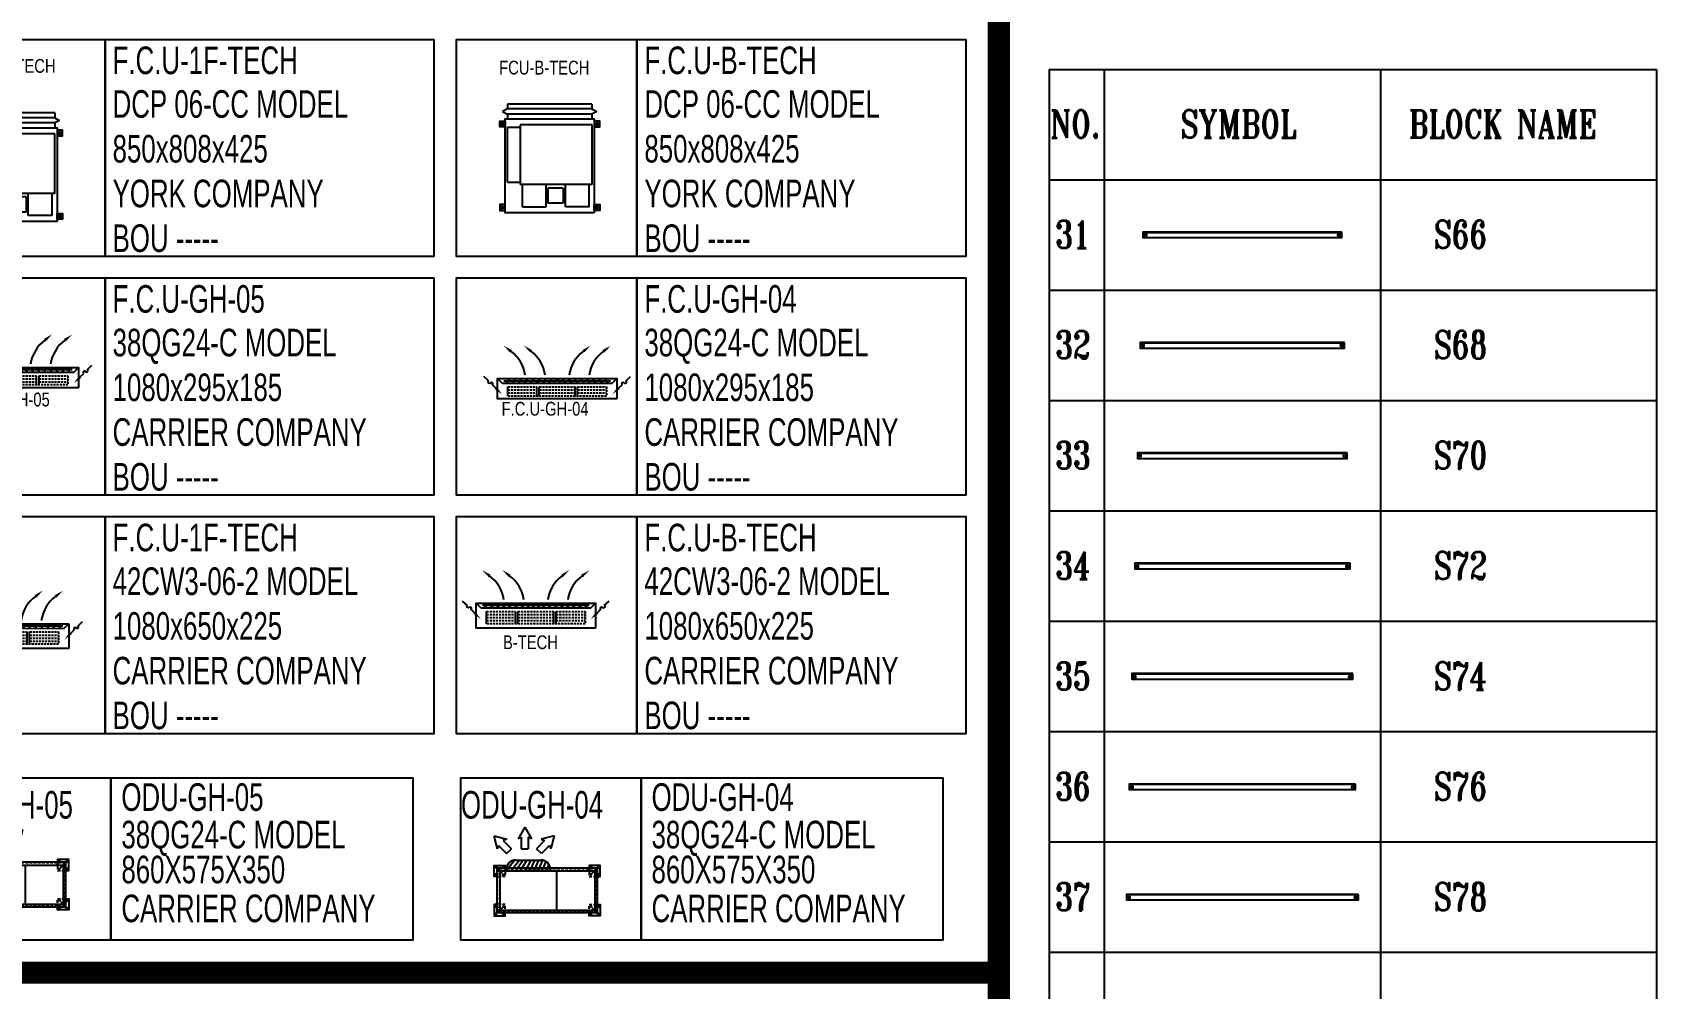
# Model space of a CAD drawing. Header units: millimetres. Extents: x -21221 to 1625077, y -149981 to 356550.
# Drawn here: x 256973 to 271678, y 133132 to 141794 of the extents above; entities that cross this region are included whole.
import ezdxf
from ezdxf.enums import TextEntityAlignment as Align

# ---------------------------------------------------------------- set-up
doc = ezdxf.new("R2010")
doc.units = ezdxf.units.MM
doc.header["$LTSCALE"] = 1000
doc.header["$MEASUREMENT"] = 0
doc.linetypes.add('HIDDEN', pattern=[0.375, 0.25, -0.125])
doc.linetypes.add('HIDDEN2', pattern=[0.1875, 0.125, -0.0625])
doc.layers.get('0').update_dxf_attribs({"linetype": 'CONTINUOUS'})
doc.layers.add('12- EQUIPMENT HVAC', color=12, linetype='CONTINUOUS')
doc.styles.add('STENCIL', font='stencil.shx')
doc.styles.add('SUPPORT', font='ROMANT.SHX', dxfattribs={"width": 0.75, "height": 250})
doc.styles.add('TEXT-P', font='stencil.shx', dxfattribs={"height": 0.3})

# ---------------------------------------------------------------- blocks, each defined once
blk = doc.blocks.new('ch-04')
for p, q in [((-620, 22), (-663, 64)), ((-495, 0), (-540, 45)), ((495, 0), (-495, 0)), ((484, 22), (-484, 22)), ((-433, 38), (-464, 7)), ((-378, 38), (-409, 7)), ((-323, 38), (-354, 7)), ((-268, 38), (-299, 7)), ((-213, 38), (-244, 7)), ((-158, 38), (-189, 7)), ((-103, 38), (-134, 7)), ((-48, 38), (-79, 7)), ((-2, 38), (-33, 7)), ((2, 38), (34, 7)), ((47, 38), (79, 7)), ((102, 38), (134, 7)), ((157, 38), (189, 7)), ((212, 38), (244, 7)), ((267, 38), (299, 7)), ((322, 38), (354, 7)), ((377, 38), (409, 7)), ((432, 38), (464, 7)), ((495, 0), (540, 45)), ((620, 22), (663, 64)), ((-556, -42), (-590, -8)), ((-446, -114), (-446, -30)), ((-184, -114), (-184, -30)), ((-162, -114), (-162, -30)), ((162, -114), (162, -30)), ((184, -114), (184, -30)), ((556, -42), (590, -8))]:
    blk.add_line(p, q)
at = {"linetype": 'HIDDEN2', "ltscale": 0.15}
for p, q in [((-446, -30), (-184, -30)), ((-446, -58), (-184, -58)), ((-446, -86), (-184, -86)), ((-162, -30), (162, -30)), ((-162, -58), (162, -58)), ((-162, -86), (162, -86)), ((184, -30), (446, -30)), ((184, -58), (446, -58)), ((184, -86), (446, -86))]:
    blk.add_line(p, q, dxfattribs=at)
blk.add_lwpolyline([(540, -140), (-540, -140), (-540, 45), (540, 45)], close=True)
blk.add_lwpolyline([(446, -30), (446, -114), (-446, -114)], dxfattribs=at)
for centre in [(-448, 22), (-393, 22), (-338, 22), (-283, 22), (-228, 22), (-173, 22), (-118, 22), (-63, 22), (-17, 22), (18, 22), (63, 22), (118, 22), (173, 22), (228, 22), (283, 22), (338, 22), (393, 22), (448, 22)]:
    blk.add_circle(centre, 3.49)
for centre, radius, start, end in [((-619, 26, 168180), 333, 8.4123, 53.1229), ((-437, 26, 168180), 333, 8.4123, 53.1229), ((437, 26, 168180), 333, 126.8771, 171.5877), ((619, 26, 168180), 333, 126.8771, 171.5877), ((-614, 16), 12.8, 135.5963, 315.5963), ((-596, -2), 12.8, 315.0042, 135.0042), ((596, -2), 12.8, 44.9958, 224.9958), ((614, 16), 12.8, 224.4037, 44.4037)]:
    blk.add_arc(centre, radius, start, end)
at = {"linetype": 'Continuous'}
for points in [[(-411, 304, 168180), (-428, 281, 168180), (-486, 343, 168180)], [(-229, 303, 168180), (-246, 282, 168180), (-303, 345, 168180)], [(229, 303, 168180), (246, 282, 168180), (303, 345, 168180)], [(411, 304, 168180), (427, 281, 168180), (486, 343, 168180)]]:
    blk.add_solid(points, dxfattribs=at)
for points in [[(-547, -32), (-566, -51), (-500, -98)], [(547, -32), (566, -51), (499, -98)]]:
    blk.add_solid(points)
blk = doc.blocks.new('ch-05')
for p, q in [((-642, 28), (-684, 70)), ((-516, 6), (-561, 51)), ((474, 6), (-516, 6)), ((463, 28), (-505, 28)), ((-454, 44), (-485, 12)), ((-399, 44), (-430, 12)), ((-344, 44), (-375, 12)), ((-289, 44), (-320, 12)), ((-234, 44), (-265, 12)), ((-179, 44), (-210, 12)), ((-124, 44), (-155, 12)), ((-69, 44), (-100, 12)), ((-23, 44), (-54, 12)), ((-19, 44), (12, 12)), ((26, 44), (58, 12)), ((81, 44), (113, 12)), ((136, 44), (168, 12)), ((191, 44), (223, 12)), ((246, 44), (278, 12)), ((301, 44), (333, 12)), ((356, 44), (388, 12)), ((411, 44), (443, 12)), ((474, 6), (519, 51)), ((599, 28), (641, 70)), ((-578, -36), (-611, -3)), ((-468, -108), (-468, -24)), ((-205, -108), (-205, -24)), ((-183, -108), (-183, -24)), ((140, -108), (140, -24)), ((163, -108), (163, -24)), ((535, -36), (568, -3))]:
    blk.add_line(p, q)
at = {"linetype": 'HIDDEN2', "ltscale": 0.15}
for p, q in [((-468, -24), (-205, -24)), ((-468, -52), (-205, -52)), ((-468, -80), (-205, -80)), ((-183, -24), (140, -24)), ((-183, -52), (140, -52)), ((-183, -80), (140, -80)), ((163, -24), (425, -24)), ((163, -52), (425, -52)), ((163, -80), (425, -80))]:
    blk.add_line(p, q, dxfattribs=at)
blk.add_lwpolyline([(519, -134), (-561, -134), (-561, 51), (519, 51)], close=True)
blk.add_lwpolyline([(425, -24), (425, -108), (-468, -108)], dxfattribs=at)
for centre in [(-470, 28), (-415, 28), (-360, 28), (-305, 28), (-250, 28), (-195, 28), (-140, 28), (-85, 28), (-39, 28), (-3, 28), (42, 28), (97, 28), (152, 28), (207, 28), (262, 28), (317, 28), (372, 28), (427, 28)]:
    blk.add_circle(centre, 3.49)
for centre, radius, start, end in [((-640, 32, 168180), 333, 8.4123, 53.1229), ((-459, 32, 168180), 333, 8.4123, 53.1229), ((416, 32, 168180), 333, 126.8771, 171.5877), ((597, 32, 168180), 333, 126.8771, 171.5877), ((-635, 22), 12.8, 135.5963, 315.5963), ((-617, 4), 12.8, 315.0042, 135.0042), ((575, 4), 12.8, 44.9958, 224.9958), ((593, 22), 12.8, 224.4037, 44.4037)]:
    blk.add_arc(centre, radius, start, end)
at = {"linetype": 'Continuous'}
for points in [[(-432, 309, 168180), (-449, 287, 168180), (-507, 349, 168180)], [(-250, 309, 168180), (-268, 287, 168180), (-324, 351, 168180)], [(208, 309, 168180), (225, 287, 168180), (282, 351, 168180)], [(389, 309, 168180), (406, 287, 168180), (464, 349, 168180)]]:
    blk.add_solid(points, dxfattribs=at)
for points in [[(-568, -26), (-587, -45), (-521, -93)], [(526, -26), (545, -45), (478, -93)]]:
    blk.add_solid(points)
blk = doc.blocks.new('B-TECH')
for p, q in [((-620, 90), (-663, 132)), ((-556, 26), (-590, 59)), ((-495, 67), (-540, 112)), ((495, 68), (-495, 67)), ((484, 90), (-484, 90)), ((-432, 106), (-464, 74)), ((-446, -74), (-446, 38)), ((-377, 106), (-409, 74)), ((-322, 106), (-354, 74)), ((-267, 106), (-299, 74)), ((-212, 106), (-244, 74)), ((-157, 106), (-189, 74)), ((-184, -74), (-184, 38)), ((-162, -74), (-162, 38)), ((-102, 106), (-134, 74)), ((-47, 106), (-79, 74)), ((-2, 106), (-33, 74)), ((2, 106), (34, 74)), ((47, 106), (79, 74)), ((102, 106), (134, 74)), ((157, 106), (189, 74)), ((162, -74), (162, 38)), ((184, -74), (184, 38)), ((212, 106), (244, 74)), ((267, 106), (299, 74)), ((322, 106), (354, 74)), ((377, 106), (409, 74)), ((432, 106), (464, 74)), ((495, 68), (540, 112)), ((556, 26), (590, 59)), ((620, 90), (663, 132))]:
    blk.add_line(p, q)
at = {"linetype": 'HIDDEN2', "ltscale": 0.15}
for p, q in [((-446, 38), (-184, 38)), ((-446, 10), (-184, 10)), ((-162, 38), (162, 38)), ((-162, 10), (162, 10)), ((184, 38), (446, 38)), ((184, 10), (446, 10)), ((-446, -18), (-184, -18)), ((-446, -46), (-184, -46)), ((-162, -18), (162, -18)), ((-162, -46), (162, -46)), ((184, -18), (446, -18)), ((184, -46), (446, -46))]:
    blk.add_line(p, q, dxfattribs=at)
blk.add_lwpolyline([(540, -113), (-540, -113), (-540, 112), (540, 112)], close=True)
blk.add_lwpolyline([(446, 38), (446, -74), (-446, -74)], dxfattribs=at)
for centre in [(-448, 90), (-393, 90), (-338, 90), (-283, 90), (-228, 90), (-173, 90), (-118, 90), (-63, 90), (-17, 90), (18, 90), (63, 90), (118, 90), (173, 90), (228, 90), (283, 90), (338, 90), (393, 90), (448, 90)]:
    blk.add_circle(centre, 3.49)
for centre, radius, start, end in [((-619, 94, 168180), 333, 8.4123, 53.1229), ((-437, 94, 168180), 333, 8.4123, 53.1229), ((437, 94, 168180), 333, 126.8771, 171.5877), ((619, 94, 168180), 333, 126.8771, 171.5877), ((-614, 84), 12.8, 135.5963, 315.5963), ((-596, 65), 12.8, 315.0042, 135.0042), ((596, 65), 12.8, 44.9958, 224.9958), ((614, 84), 12.8, 224.4037, 44.4037)]:
    blk.add_arc(centre, radius, start, end)
at = {"linetype": 'Continuous'}
for points in [[(-411, 371, 168180), (-427, 349, 168180), (-486, 411, 168180)], [(-229, 371, 168180), (-246, 349, 168180), (-303, 413, 168180)], [(229, 371, 168180), (246, 349, 168180), (303, 413, 168180)], [(411, 371, 168180), (427, 349, 168180), (486, 411, 168180)]]:
    blk.add_solid(points, dxfattribs=at)
for points in [[(-547, 36), (-566, 17), (-499, -31)], [(547, 36), (566, 17), (499, -31)]]:
    blk.add_solid(points)
blk = doc.blocks.new('1F-TECH')
for p, q in [((-620, 90), (-663, 132)), ((-556, 26), (-590, 59)), ((-540, -113), (-540, 112)), ((-540, 112), (540, 112)), ((-495, 67), (-540, 112)), ((495, 68), (-495, 67)), ((484, 90), (-484, 90)), ((-432, 106), (-464, 74)), ((-446, -74), (-446, 38)), ((-377, 106), (-409, 74)), ((-322, 106), (-354, 74)), ((-267, 106), (-299, 74)), ((-212, 106), (-244, 74)), ((-157, 106), (-189, 74)), ((-184, -74), (-184, 38)), ((-162, -74), (-162, 38)), ((-102, 106), (-134, 74)), ((-47, 106), (-79, 74)), ((-2, 106), (-33, 74)), ((2, 106), (34, 74)), ((47, 106), (79, 74)), ((102, 106), (134, 74)), ((157, 106), (189, 74)), ((162, -74), (162, 38)), ((184, -74), (184, 38)), ((212, 106), (244, 74)), ((267, 106), (299, 74)), ((322, 106), (354, 74)), ((377, 106), (409, 74)), ((432, 106), (464, 74)), ((495, 68), (540, 112)), ((540, 112), (540, -113)), ((556, 26), (590, 59)), ((620, 90), (663, 132)), ((540, -113), (-540, -113))]:
    blk.add_line(p, q)
at = {"linetype": 'HIDDEN2', "ltscale": 0.15}
for p, q in [((-446, 38), (-184, 38)), ((-446, 10), (-184, 10)), ((-162, 38), (162, 38)), ((-162, 10), (162, 10)), ((184, 38), (446, 38)), ((184, 10), (446, 10)), ((446, 38), (446, -74)), ((-446, -18), (-184, -18)), ((-446, -46), (-184, -46)), ((446, -74), (-446, -74)), ((-162, -18), (162, -18)), ((-162, -46), (162, -46)), ((184, -18), (446, -18)), ((184, -46), (446, -46))]:
    blk.add_line(p, q, dxfattribs=at)
for centre in [(-448, 90), (-393, 90), (-338, 90), (-283, 90), (-228, 90), (-173, 90), (-118, 90), (-63, 90), (-17, 90), (18, 90), (63, 90), (118, 90), (173, 90), (228, 90), (283, 90), (338, 90), (393, 90), (448, 90)]:
    blk.add_circle(centre, 3.49)
for centre, radius, start, end in [((-619, 94, 168180), 333, 8.4123, 53.1229), ((-437, 94, 168180), 333, 8.4123, 53.1229), ((437, 94, 168180), 333, 126.8771, 171.5877), ((619, 94, 168180), 333, 126.8771, 171.5877), ((-614, 84), 12.8, 135.5963, 315.5963), ((-596, 65), 12.8, 315.0042, 135.0042), ((596, 65), 12.8, 44.9958, 224.9958), ((614, 84), 12.8, 224.4037, 44.4037)]:
    blk.add_arc(centre, radius, start, end)
at = {"linetype": 'Continuous'}
for points in [[(-411, 371, 168180), (-427, 349, 168180), (-486, 411, 168180)], [(-229, 371, 168180), (-246, 349, 168180), (-303, 413, 168180)], [(229, 371, 168180), (246, 349, 168180), (303, 413, 168180)], [(411, 371, 168180), (427, 349, 168180), (486, 411, 168180)]]:
    blk.add_solid(points, dxfattribs=at)
for points in [[(-547, 36), (-566, 17), (-499, -31)], [(547, 36), (566, 17), (499, -31)]]:
    blk.add_solid(points)
blk = doc.blocks.new('FCU-B-TECH')
for p, q in [((-382, 47), (-426, 24)), ((-426, 24), (-382, 0)), ((382, 91), (-382, 91)), ((-382, 91), (-382, 47)), ((382, 47), (-382, 47)), ((382, 0), (-382, 0)), ((382, 91), (382, 47)), ((382, 47), (426, 24)), ((426, 24), (382, 0)), ((-408, -91), (-450, -91)), ((-429, -112), (-429, -70)), ((-383, -618), (-383, -119)), ((-383, -119), (-267, -119)), ((-382, 0), (-382, -44)), ((383, -98), (-267, -98)), ((-267, -98), (-267, -639)), ((382, 0), (382, -44)), ((383, -639), (383, -98)), ((408, -91), (450, -91)), ((429, -112), (429, -70)), ((-383, -618), (-267, -618)), ((383, -639), (-267, -639)), ((-246, -839), (-246, -639)), ((-33, -839), (-33, -639)), ((-16, -671), (-16, -807)), ((123, -671), (-16, -671)), ((123, -671), (123, -807)), ((142, -839), (142, -639)), ((357, -839), (357, -639)), ((-408, -847), (-450, -847)), ((-429, -826), (-429, -868)), ((-246, -839), (-33, -839)), ((-16, -750), (-33, -750)), ((-16, -771), (-33, -771)), ((123, -807), (-16, -807)), ((142, -750), (123, -750)), ((142, -771), (123, -771)), ((357, -839), (142, -839)), ((408, -847), (450, -847)), ((429, -826), (429, -868))]:
    blk.add_line(p, q)
for points in [[(-404, -65), (-404, -117), (-453, -117), (-453, -65)], [(404, -894), (-404, -894), (-404, -44), (404, -44)], [(404, -65), (404, -117), (453, -117), (453, -65)], [(-404, -873), (-404, -820), (-453, -820), (-453, -873)], [(404, -873), (404, -820), (453, -820), (453, -873)]]:
    blk.add_lwpolyline(points, close=True)
for centre, radius in [((-429, -91), 11.5), ((-429, -91), 8.59), ((429, -91), 11.5), ((429, -91), 8.59), ((-429, -847), 11.5), ((-429, -847), 8.59), ((429, -847), 11.5), ((429, -847), 8.59)]:
    blk.add_circle(centre, radius)
blk = doc.blocks.new('FCU-1F-TECH')
for p, q in [((382, 44), (-382, 44)), ((-382, 44), (-382, 0)), ((382, 0), (-382, 0)), ((382, 44), (382, 0)), ((-408, -138), (-450, -138)), ((-429, -159), (-429, -117)), ((-382, 0), (-426, -24)), ((-426, -24), (-382, -47)), ((382, -47), (-382, -47)), ((-382, -47), (-382, -91)), ((383, -146), (-267, -146)), ((-267, -146), (-267, -686)), ((382, 0), (426, -24)), ((426, -24), (382, -47)), ((382, -47), (382, -91)), ((383, -686), (383, -146)), ((408, -138), (450, -138)), ((429, -159), (429, -117)), ((-383, -665), (-383, -167)), ((-383, -167), (-267, -167)), ((-383, -665), (-267, -665)), ((383, -686), (-267, -686)), ((-246, -887), (-246, -686)), ((-33, -887), (-33, -686)), ((-16, -718), (-16, -855)), ((123, -718), (-16, -718)), ((123, -718), (123, -855)), ((142, -887), (142, -686)), ((357, -887), (357, -686)), ((-429, -873), (-429, -915)), ((-16, -797), (-33, -797)), ((-16, -819), (-33, -819)), ((123, -855), (-16, -855)), ((142, -797), (123, -797)), ((142, -819), (123, -819)), ((429, -873), (429, -915)), ((-408, -894), (-450, -894)), ((-246, -887), (-33, -887)), ((357, -887), (142, -887)), ((408, -894), (450, -894))]:
    blk.add_line(p, q)
for points in [[(-404, -112), (-404, -165), (-453, -165), (-453, -112)], [(404, -941), (-404, -941), (-404, -91), (404, -91)], [(404, -112), (404, -165), (453, -165), (453, -112)], [(-404, -920), (-404, -868), (-453, -868), (-453, -920)], [(404, -920), (404, -868), (453, -868), (453, -920)]]:
    blk.add_lwpolyline(points, close=True)
for centre, radius in [((-429, -138), 11.5), ((-429, -138), 8.59), ((429, -138), 11.5), ((429, -138), 8.59), ((-429, -894), 11.5), ((-429, -894), 8.59), ((429, -894), 11.5), ((429, -894), 8.59)]:
    blk.add_circle(centre, radius)
blk = doc.blocks.new('ODU-GH-04')
at = {"color": 12}
for p, q in [((-362, 318), (-244, 286)), ((-362, 318), (-331, 199)), ((-82, 396), (-143, 290)), ((-113, 304), (-143, 290)), ((-113, 304), (-113, 201)), ((-82, 396), (-20, 290)), ((-51, 304), (-51, 201)), ((-20, 290), (-51, 304)), ((184, 318), (66, 286)), ((184, 318), (153, 199)), ((-319, 231), (-331, 199)), ((-319, 231), (-247, 158)), ((-244, 286), (-276, 274)), ((-276, 274), (-203, 201)), ((-247, 158), (-203, 201)), ((-113, 201), (-51, 201)), ((98, 274), (25, 201)), ((69, 158), (25, 201)), ((66, 286), (98, 274)), ((141, 231), (69, 158)), ((141, 231), (153, 199))]:
    blk.add_line(p, q, dxfattribs=at)
at = {"color": 9}
for p, q in [((-333, -381), (-333, 25)), ((-283, -25), (-333, 25)), ((577, 25), (-333, 25)), ((527, -25), (577, 25)), ((577, -381), (577, 25)), ((-283, -331), (-333, -381)), ((577, -381), (-333, -381)), ((527, -331), (577, -381))]:
    blk.add_line(p, q, dxfattribs=at)
at = {"color": 9, "linetype": 'HIDDEN', "ltscale": 0.1}
for p, q in [((-328, -376), (-328, 20)), ((572, 20), (-328, 20)), ((572, -376), (572, 20)), ((572, -376), (-328, -376))]:
    blk.add_line(p, q, dxfattribs=at)
at = {"color": 200}
for p, q in [((-308, 0), (552, 0)), ((-252, 0), (-252, 9)), ((-163, 97), (63, 97)), ((152, 9), (152, 0)), ((496, 0), (496, 9)), ((552, 0), (552, -356)), ((552, 0), (552, -356)), ((-308, 0), (-308, -356)), ((207, 0), (207, -356)), ((-308, -356), (552, -356))]:
    blk.add_line(p, q, dxfattribs=at)
at = {"color": 1, "linetype": 'HIDDEN'}
for p, q in [((-173, 97), (-249, 0)), ((-130, 97), (-206, 0)), ((-96, 97), (-164, 0)), ((-62, 97), (-122, 0)), ((-28, 97), (-79, 0)), ((6, 97), (-37, 0)), ((42, 97), (0, 0)), ((79, 96), (37, 0)), ((110, 84), (74, 0)), ((136, 59), (111, 0))]:
    blk.add_line(p, q, dxfattribs=at)
at = {"color": 9, "ltscale": 0.1}
for points in [[(-333, -50), (-358, -50), (-358, 50), (-258, 50), (-258, 25)], [(577, -50), (602, -50), (602, 50), (502, 50), (502, 25)], [(-333, -306), (-358, -306), (-358, -406), (-258, -406), (-258, -381)], [(577, -306), (602, -306), (602, -406), (502, -406), (502, -381)]]:
    blk.add_lwpolyline(points, dxfattribs=at)
at = {"color": 9, "ltscale": 0.01}
for points in [[(-343, 42), (-337, 39), (-337, 31), (-343, 28), (-350, 31), (-350, 39)], [(-273, 42), (-280, 39), (-280, 31), (-273, 28), (-267, 31), (-267, 39)], [(517, 42), (523, 39), (523, 31), (517, 28), (510, 31), (510, 39)], [(587, 42), (580, 39), (580, 31), (587, 28), (593, 31), (593, 39)], [(-343, -42), (-337, -39), (-337, -31), (-343, -28), (-350, -31), (-350, -39)], [(587, -42), (580, -39), (580, -31), (587, -28), (593, -31), (593, -39)], [(-343, -314), (-337, -318), (-337, -325), (-343, -329), (-350, -325), (-350, -318)], [(-343, -399), (-337, -395), (-337, -388), (-343, -384), (-350, -388), (-350, -395)], [(-273, -399), (-280, -395), (-280, -388), (-273, -384), (-267, -388), (-267, -395)], [(517, -399), (523, -395), (523, -388), (517, -384), (510, -388), (510, -395)], [(587, -314), (580, -318), (580, -325), (587, -329), (593, -325), (593, -318)], [(587, -399), (580, -395), (580, -388), (587, -384), (593, -388), (593, -395)]]:
    blk.add_lwpolyline(points, close=True, dxfattribs=at)
at = {"color": 9, "linetype": 'HIDDEN', "ltscale": 0.1}
for points in [[(-258, 25), (-258, -50), (-333, -50)], [(-323, 15), (-323, -30), (-328, -30)], [(502, 25), (502, -50), (577, -50)], [(567, 15), (567, -30), (572, -30)], [(-258, -381), (-258, -306), (-333, -306)], [(-323, -371), (-323, -326), (-328, -326)], [(502, -381), (502, -306), (577, -306)], [(567, -371), (567, -326), (572, -326)]]:
    blk.add_lwpolyline(points, dxfattribs=at)
at = {"color": 9, "linetype": 'HIDDEN', "ltscale": 0.01}
for points in [[(-273, -42), (-280, -39), (-280, -31), (-273, -28), (-267, -31), (-267, -39)], [(517, -42), (523, -39), (523, -31), (517, -28), (510, -31), (510, -39)], [(-273, -314), (-280, -318), (-280, -325), (-273, -329), (-267, -325), (-267, -318)], [(517, -314), (523, -318), (523, -325), (517, -329), (510, -325), (510, -318)]]:
    blk.add_lwpolyline(points, close=True, dxfattribs=at)
for centre in [(-343, 35), (-273, 35), (517, 35), (587, 35), (-343, -35), (-273, -35), (517, -35), (587, -35), (-343, -321), (-343, -391), (-273, -321), (-273, -391), (517, -321), (517, -391), (587, -321), (587, -391)]:
    blk.add_circle(centre, 3.66, dxfattribs=at)
at = {"color": 200}
for centre, start, end in [((-163, 9), 90, 180), ((63, 9), 360, 90)]:
    blk.add_arc(centre, 88.7, start, end, dxfattribs=at)
blk = doc.blocks.new('ODU-GH-05')
at = {"color": 12}
for p, q in [((-484, 318), (-365, 286)), ((-484, 318), (-452, 199)), ((-203, 396), (-265, 290)), ((-234, 304), (-265, 290)), ((-234, 304), (-235, 201)), ((-203, 396), (-142, 290)), ((-173, 304), (-173, 201)), ((-142, 290), (-173, 304)), ((63, 318), (-56, 286)), ((63, 318), (31, 199)), ((-441, 231), (-452, 199)), ((-441, 231), (-368, 158)), ((-365, 286), (-397, 274)), ((-397, 274), (-325, 201)), ((-368, 158), (-325, 201)), ((-235, 201), (-173, 201)), ((-24, 274), (-97, 201)), ((-53, 158), (-97, 201)), ((-56, 286), (-24, 274)), ((20, 231), (-53, 158)), ((20, 231), (31, 199))]:
    blk.add_line(p, q, dxfattribs=at)
at = {"color": 9}
for p, q in [((-455, -381), (-455, 25)), ((-405, -25), (-455, 25)), ((455, 25), (-455, 25)), ((405, -25), (455, 25)), ((455, -381), (455, 25)), ((-405, -331), (-455, -381)), ((455, -381), (-455, -381)), ((405, -331), (455, -381))]:
    blk.add_line(p, q, dxfattribs=at)
at = {"color": 9, "linetype": 'HIDDEN', "ltscale": 0.1}
for p, q in [((-450, -376), (-450, 20)), ((450, 20), (-450, 20)), ((450, -376), (450, 20)), ((450, -376), (-450, -376))]:
    blk.add_line(p, q, dxfattribs=at)
at = {"color": 200}
for p, q in [((-430, 0), (430, 0)), ((-374, 0), (-374, 9)), ((-285, 97), (-59, 97)), ((30, 9), (30, 0)), ((374, 0), (374, 9)), ((430, 0), (430, -356)), ((430, 0), (430, -356)), ((-430, 0), (-430, -356)), ((85, 0), (85, -356)), ((-430, -356), (430, -356))]:
    blk.add_line(p, q, dxfattribs=at)
at = {"color": 1, "linetype": 'HIDDEN'}
for p, q in [((-295, 97), (-371, 0)), ((-251, 97), (-328, 0)), ((-218, 97), (-286, 0)), ((-184, 97), (-243, 0)), ((-150, 97), (-201, 0)), ((-116, 97), (-159, 0)), ((-79, 97), (-122, 0)), ((-43, 96), (-85, 0)), ((-11, 84), (-48, 0)), ((15, 59), (-11, 0))]:
    blk.add_line(p, q, dxfattribs=at)
at = {"color": 9, "ltscale": 0.1}
for points in [[(-455, -50), (-480, -50), (-480, 50), (-380, 50), (-380, 25)], [(455, -50), (480, -50), (480, 50), (380, 50), (380, 25)], [(-455, -306), (-480, -306), (-480, -406), (-380, -406), (-380, -381)], [(455, -306), (480, -306), (480, -406), (380, -406), (380, -381)]]:
    blk.add_lwpolyline(points, dxfattribs=at)
at = {"color": 9, "ltscale": 0.01}
for points in [[(-465, 42), (-459, 39), (-459, 31), (-465, 28), (-471, 31), (-471, 39)], [(-395, 42), (-401, 39), (-401, 31), (-395, 28), (-389, 31), (-389, 39)], [(395, 42), (401, 39), (401, 31), (395, 28), (389, 31), (389, 39)], [(465, 42), (459, 39), (459, 31), (465, 28), (471, 31), (471, 39)], [(-465, -42), (-459, -39), (-459, -31), (-465, -28), (-471, -31), (-471, -39)], [(465, -42), (459, -39), (459, -31), (465, -28), (471, -31), (471, -39)], [(-465, -314), (-459, -318), (-459, -325), (-465, -329), (-471, -325), (-471, -318)], [(-465, -399), (-459, -395), (-459, -388), (-465, -384), (-471, -388), (-471, -395)], [(-395, -399), (-401, -395), (-401, -388), (-395, -384), (-389, -388), (-389, -395)], [(395, -399), (401, -395), (401, -388), (395, -384), (389, -388), (389, -395)], [(465, -314), (459, -318), (459, -325), (465, -329), (471, -325), (471, -318)], [(465, -399), (459, -395), (459, -388), (465, -384), (471, -388), (471, -395)]]:
    blk.add_lwpolyline(points, close=True, dxfattribs=at)
at = {"color": 9, "linetype": 'HIDDEN', "ltscale": 0.1}
for points in [[(-380, 25), (-380, -50), (-455, -50)], [(-445, 15), (-445, -30), (-450, -30)], [(380, 25), (380, -50), (455, -50)], [(445, 15), (445, -30), (450, -30)], [(-380, -381), (-380, -306), (-455, -306)], [(-445, -371), (-445, -326), (-450, -326)], [(380, -381), (380, -306), (455, -306)], [(445, -371), (445, -326), (450, -326)]]:
    blk.add_lwpolyline(points, dxfattribs=at)
at = {"color": 9, "linetype": 'HIDDEN', "ltscale": 0.01}
for points in [[(-395, -42), (-401, -39), (-401, -31), (-395, -28), (-389, -31), (-389, -39)], [(395, -42), (401, -39), (401, -31), (395, -28), (389, -31), (389, -39)], [(-395, -314), (-401, -318), (-401, -325), (-395, -329), (-389, -325), (-389, -318)], [(395, -314), (401, -318), (401, -325), (395, -329), (389, -325), (389, -318)]]:
    blk.add_lwpolyline(points, close=True, dxfattribs=at)
for centre in [(-465, 35), (-395, 35), (395, 35), (465, 35), (-465, -35), (-395, -35), (395, -35), (465, -35), (-465, -321), (-465, -391), (-395, -321), (-395, -391), (395, -321), (395, -391), (465, -321), (465, -391)]:
    blk.add_circle(centre, 3.66, dxfattribs=at)
at = {"color": 200}
for centre, start, end in [((-285, 9), 90, 180), ((-59, 9), 360, 90)]:
    blk.add_arc(centre, 88.7, start, end, dxfattribs=at)
blk = doc.blocks.new('S66')
at = {"color": 9, "linetype": 'HIDDEN2', "ltscale": 500}
blk.add_line((900, 20), (-900, 20), dxfattribs=at)
at = {"color": 9}
for points in [[(900, 25), (-900, 25), (-900, -25), (900, -25)], [(-885, -9), (-875, -15), (-865, -9), (-865, 3), (-875, 9), (-885, 3)], [(885, -9), (875, -15), (865, -9), (865, 3), (875, 9), (885, 3)]]:
    blk.add_lwpolyline(points, close=True, dxfattribs=at)
blk = doc.blocks.new('S68')
at = {"color": 9, "linetype": 'HIDDEN2', "ltscale": 500}
blk.add_line((925, 20), (-925, 20), dxfattribs=at)
at = {"color": 9}
for points in [[(925, 25), (-925, 25), (-925, -25), (925, -25)], [(-910, -9), (-900, -15), (-890, -9), (-890, 3), (-900, 9), (-910, 3)], [(910, -9), (900, -15), (890, -9), (890, 3), (900, 9), (910, 3)]]:
    blk.add_lwpolyline(points, close=True, dxfattribs=at)
blk = doc.blocks.new('S70')
at = {"color": 9, "linetype": 'HIDDEN2', "ltscale": 500}
blk.add_line((950, 20), (-950, 20), dxfattribs=at)
at = {"color": 9}
for points in [[(950, 25), (-950, 25), (-950, -25), (950, -25)], [(-935, -9), (-925, -15), (-915, -9), (-915, 3), (-925, 9), (-935, 3)], [(935, -9), (925, -15), (915, -9), (915, 3), (925, 9), (935, 3)]]:
    blk.add_lwpolyline(points, close=True, dxfattribs=at)
blk = doc.blocks.new('S72')
at = {"color": 9, "linetype": 'HIDDEN2', "ltscale": 500}
blk.add_line((975, 20), (-975, 20), dxfattribs=at)
at = {"color": 9}
for points in [[(975, 25), (-975, 25), (-975, -25), (975, -25)], [(-960, -9), (-950, -15), (-940, -9), (-940, 3), (-950, 9), (-960, 3)], [(960, -9), (950, -15), (940, -9), (940, 3), (950, 9), (960, 3)]]:
    blk.add_lwpolyline(points, close=True, dxfattribs=at)
blk = doc.blocks.new('S74')
at = {"color": 9, "linetype": 'HIDDEN2', "ltscale": 500}
blk.add_line((1000, 20), (-1000, 20), dxfattribs=at)
at = {"color": 9}
for points in [[(1000, 25), (-1000, 25), (-1000, -25), (1000, -25)], [(-985, -9), (-975, -15), (-965, -9), (-965, 3), (-975, 9), (-985, 3)], [(985, -9), (975, -15), (965, -9), (965, 3), (975, 9), (985, 3)]]:
    blk.add_lwpolyline(points, close=True, dxfattribs=at)
blk = doc.blocks.new('S76')
at = {"color": 9, "linetype": 'HIDDEN2', "ltscale": 500}
blk.add_line((1025, 20), (-1025, 20), dxfattribs=at)
at = {"color": 9}
for points in [[(1025, 25), (-1025, 25), (-1025, -25), (1025, -25)], [(-1010, -9), (-1000, -15), (-990, -9), (-990, 3), (-1000, 9), (-1010, 3)], [(1010, -9), (1000, -15), (990, -9), (990, 3), (1000, 9), (1010, 3)]]:
    blk.add_lwpolyline(points, close=True, dxfattribs=at)
blk = doc.blocks.new('S78')
at = {"color": 9, "linetype": 'HIDDEN2', "ltscale": 500}
blk.add_line((1050, 20), (-1050, 20), dxfattribs=at)
at = {"color": 9}
for points in [[(1050, 25), (-1050, 25), (-1050, -25), (1050, -25)], [(-1035, -9), (-1025, -15), (-1015, -9), (-1015, 3), (-1025, 9), (-1035, 3)], [(1035, -9), (1025, -15), (1015, -9), (1015, 3), (1025, 9), (1035, 3)]]:
    blk.add_lwpolyline(points, close=True, dxfattribs=at)

msp = doc.modelspace()

# ---------------------------------------------------------------- linework, layer by layer
for p, q in [((266178.4, 141460.3), (271678.4, 141460.3)), ((266178.4, 141460.3), (266178.4, 129460.3)), ((266678.4, 141460.3), (266678.4, 129460.3)), ((269178.4, 141460.3), (269178.4, 129460.3)), ((271678.4, 141460.3), (271678.4, 129460.3)), ((266178.4, 140460.3), (271678.4, 140460.3)), ((266178.4, 139460.3), (271678.4, 139460.3)), ((266178.4, 138460.3), (271678.4, 138460.3)), ((266178.4, 137460.3), (271678.4, 137460.3)), ((266178.4, 136460.3), (271678.4, 136460.3)), ((266178.4, 135460.3), (271678.4, 135460.3)), ((266178.4, 134460.3), (271678.4, 134460.3)), ((266178.4, 133460.3), (271678.4, 133460.3))]:
    msp.add_line(p, q)
at = {"layer": '12- EQUIPMENT HVAC', "color": 212, "const_width": 200}
for points in [[(265723.4, 144195.7), (236166.4, 144195.7), (236166.4, 133274.9), (265723.4, 133274.9)], [(265723.4, 133274.9), (236166.4, 133274.9), (236166.4, 126398), (265723.4, 126398)]]:
    msp.add_lwpolyline(points, close=True, dxfattribs=at)
at = {"layer": '12- EQUIPMENT HVAC', "color": 33}
for points in [[(257630.9, 141728.4), (255995.1, 141728.4), (255995.1, 139766.8), (257630.9, 139766.8)], [(257630.9, 139766.8), (260610.5, 139766.8), (260610.5, 141728.4), (257630.9, 141728.4)], [(262446.3, 141728.4), (260810.5, 141728.4), (260810.5, 139766.8), (262446.3, 139766.8)], [(262446.3, 139766.8), (265425.9, 139766.8), (265425.9, 141728.4), (262446.3, 141728.4)], [(257630.9, 139566.8), (255995.1, 139566.8), (255995.1, 137605.2), (257630.9, 137605.2)], [(257630.9, 137605.2), (260610.5, 137605.2), (260610.5, 139566.8), (257630.9, 139566.8)], [(262446.3, 139566.8), (260810.5, 139566.8), (260810.5, 137605.2), (262446.3, 137605.2)], [(262446.3, 137605.2), (265425.9, 137605.2), (265425.9, 139566.8), (262446.3, 139566.8)], [(257630.9, 137405.2), (255995.1, 137405.2), (255995.1, 135443.5), (257630.9, 135443.5)], [(257630.9, 135443.5), (260610.5, 135443.5), (260610.5, 137405.2), (257630.9, 137405.2)], [(262446.3, 137405.2), (260810.5, 137405.2), (260810.5, 135443.5), (262446.3, 135443.5)], [(262446.3, 135443.5), (265425.9, 135443.5), (265425.9, 137405.2), (262446.3, 137405.2)], [(257683.4, 135037.5), (256047.6, 135037.5), (256047.6, 133574.9), (257683.4, 133574.9)], [(257683.4, 133574.9), (260419.5, 133574.9), (260419.5, 135037.5), (257683.4, 135037.5)], [(262483.8, 135037.5), (260848, 135037.5), (260848, 133574.9), (262483.8, 133574.9)], [(262483.8, 133574.9), (265219.9, 133574.9), (265219.9, 135037.5), (262483.8, 135037.5)]]:
    msp.add_lwpolyline(points, close=True, dxfattribs=at)

# ---------------------------------------------------------------- block references
for name, p in [('S66', (267928.4, 139960.3)), ('S68', (267928.4, 138960.3)), ('S70', (267928.4, 137960.3)), ('S72', (267928.4, 136960.3)), ('S74', (267928.4, 135960.3)), ('S76', (267928.4, 134960.3)), ('S78', (267928.4, 133960.3))]:
    msp.add_blockref(name, p)
at = {"layer": '12- EQUIPMENT HVAC', "color": 3}
for name, p in [('FCU-1F-TECH', (256793, 141022)), ('FCU-B-TECH', (261656.4, 141054.9))]:
    msp.add_blockref(name, p, dxfattribs=at)
at = {"layer": '12- EQUIPMENT HVAC'}
for name, p in [('ch-05', (256869.2, 138708.9)), ('ch-04', (261724.3, 138613.9)), ('B-TECH', (261530.8, 136511.3)), ('1F-TECH', (256763.3, 136325.2)), ('ODU-GH-05', (256821, 134251.3)), ('ODU-GH-04', (261512.3, 134198.3))]:
    msp.add_blockref(name, p, dxfattribs=at)

# ---------------------------------------------------------------- texts
at = {"color": 4, "ltscale": 50, "style": 'SUPPORT', "width": 0.75}
for s, p in [('NO.', (266185.8, 140839.7)), ('SYMBOL', (267369, 140839.7)), ('BLOCK NAME', (269435.8, 140839.7)), ('31', (266233.1, 139839.7)), ('S66', (269663.2, 139839.7)), ('32', (266233.1, 138839.7)), ('S68', (269663.2, 138839.7)), ('33', (266233.1, 137839.7)), ('S70', (269663.2, 137839.7)), ('34', (266233.1, 136839.7)), ('S72', (269663.2, 136839.7)), ('35', (266233.1, 135839.7)), ('S74', (269663.2, 135839.7)), ('36', (266233.1, 134839.7)), ('S76', (269663.2, 134839.7)), ('37', (266233.1, 133839.7)), ('S78', (269663.2, 133839.7))]:
    msp.add_text(s, height=250, dxfattribs=at).set_placement(p)
at = {"layer": '12- EQUIPMENT HVAC', "color": 4, "style": 'TEXT-P', "width": 0.7}
for s, p in [('F.C.U-1F-TECH', (257698.4, 141341.9)), ('F.C.U-B-TECH', (262513.8, 141341.9)), ('DCP 06-CC MODEL', (257698.4, 140946.3)), ('DCP 06-CC MODEL', (262513.8, 140946.3)), ('850x808x425', (257698.4, 140541.1)), ('850x808x425', (262513.8, 140541.1)), ('YORK COMPANY', (257698.4, 140135.8)), ('YORK COMPANY', (262513.8, 140135.8)), ('BOU -----', (257698.4, 139730.5)), ('BOU -----', (262513.8, 139730.5)), ('F.C.U-GH-05', (257698.4, 139180.3)), ('F.C.U-GH-04', (262513.8, 139180.3)), ('38QG24-C MODEL', (257698.4, 138784.7)), ('38QG24-C MODEL', (262513.8, 138784.7)), ('1080x295x185 ', (257698.4, 138379.4)), ('1080x295x185 ', (262513.8, 138379.4)), ('CARRIER COMPANY', (257698.4, 137974.1)), ('CARRIER COMPANY', (262513.8, 137974.1)), ('BOU -----', (257698.4, 137568.8)), ('BOU -----', (262513.8, 137568.8)), ('F.C.U-1F-TECH', (257698.4, 137018.6)), ('F.C.U-B-TECH', (262513.8, 137018.6)), ('42CW3-06-2 MODEL', (257698.4, 136623)), ('42CW3-06-2 MODEL', (262513.8, 136623)), ('1080x650x225', (257698.4, 136217.8)), ('1080x650x225', (262513.8, 136217.8)), ('CARRIER COMPANY', (257698.4, 135812.5)), ('CARRIER COMPANY', (262513.8, 135812.5)), ('BOU -----', (257698.4, 135407.2)), ('BOU -----', (262513.8, 135407.2))]:
    msp.add_text(s, height=250, dxfattribs=at).set_placement(p, align=Align.BOTTOM_LEFT)
at = {"layer": '12- EQUIPMENT HVAC', "color": 4}
for s, height, style, width, p in [('FCU-1F-TECH', 125, 'STENCIL', 0.8, (256298.3, 141428.7, 0)), ('FCU-B-TECH', 125, 'STENCIL', 0.8, (261198.7, 141413.4, 0)), ('F.C.U-GH-05', 125, 'STENCIL', 0.8, (256341.8, 138406.5, 0)), ('F.C.U-GH-04', 125, 'STENCIL', 0.8, (261220.9, 138322.7, 0)), ('B-TECH', 125, 'STENCIL', 0.8, (261233.1, 136207, 0)), ('ODU-GH-05', 250, 'TEXT-P', 0.7, (257778, 134741.9)), ('ODU-GH-04', 250, 'TEXT-P', 0.7, (262578.4, 134741.9)), ('ODU-GH-05', 250, 'TEXT-P', 0.7, (256052.3, 134671.9)), ('ODU-GH-04', 250, 'TEXT-P', 0.7, (260852.7, 134671.9)), ('38QG24-C MODEL', 250, 'TEXT-P', 0.7, (257778, 134401.9)), ('38QG24-C MODEL', 250, 'TEXT-P', 0.7, (262578.4, 134401.9)), ('860X575X350', 250, 'TEXT-P', 0.7, (257778, 134085.8)), ('860X575X350', 250, 'TEXT-P', 0.7, (262578.4, 134085.8)), ('CARRIER COMPANY', 250, 'TEXT-P', 0.7, (257778, 133733.6)), ('CARRIER COMPANY', 250, 'TEXT-P', 0.7, (262578.4, 133733.6))]:
    msp.add_text(s, height=height, dxfattribs=dict(at, style=style, width=width)).set_placement(p)

doc.saveas('drawing.dxf')
